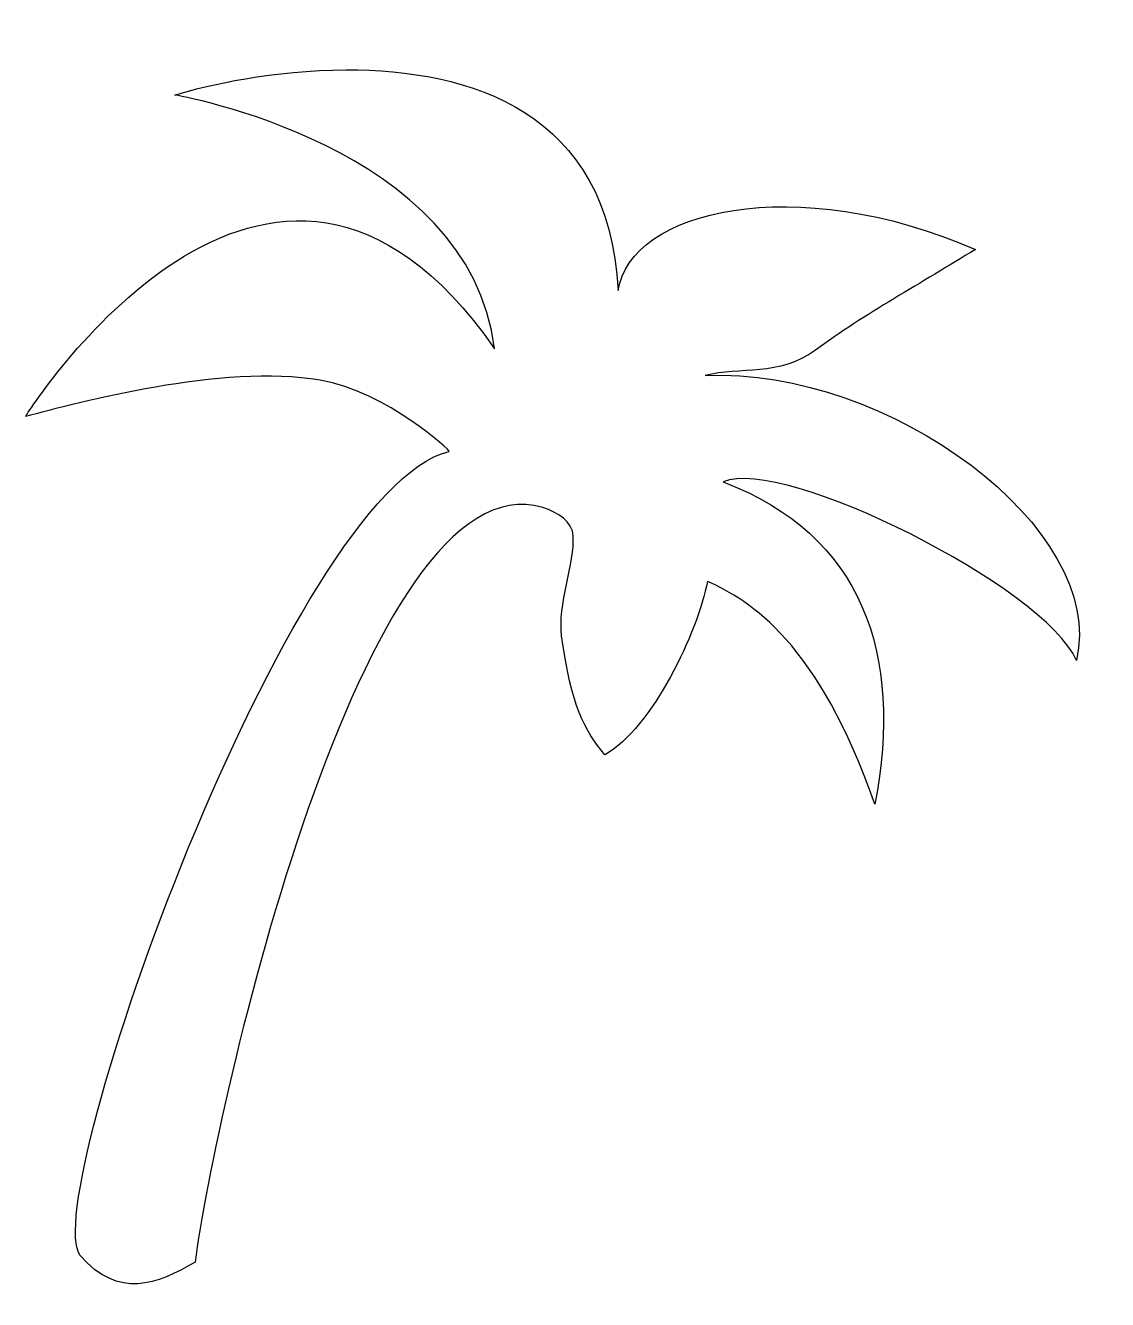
# Model space of a CAD drawing. Header units: centimetres. Extents: x -8.5 to 9.3, y -10.3 to 10.7.
import ezdxf

# ---------------------------------------------------------------- set-up
doc = ezdxf.new("R2010")
doc.units = ezdxf.units.CM
doc.header["$MEASUREMENT"] = 0
doc.layers.add('Layer 1', color=7, linetype='Continuous')

msp = doc.modelspace()

# ---------------------------------------------------------------- linework, layer by layer
at = {"layer": 'Layer 1'}
msp.add_open_spline([(-3.24166, 9.92529), (-4.42456, 9.92023), (-5.52067, 9.68017), (-6.05511, 9.51289), (-6.05511, 9.51289), (-6.05511, 9.51289), (-1.20714, 8.69019), (-0.80385, 5.34349), (-0.80385, 5.34349), (-4.48781, 10.655), (-8.50612, 4.23126), (-8.50612, 4.23126), (-8.50612, 4.23126), (-7.66833, 4.45104), (-5.26931, 5.10338), (-3.66735, 4.82819), (-3.66735, 4.82819), (-2.57132, 4.63991), (-1.50287, 3.64622), (-1.549, 3.65875), (-1.549, 3.65875), (-4.16101, 3.01611), (-8.31063, -8.60876), (-7.60601, -9.55281), (-7.60601, -9.55281), (-6.97771, -10.27473), (-6.34873, -10.02846), (-5.72034, -9.66224), (-5.72034, -9.66224), (-5.40931, -7.19858), (-2.98204, 3.61076), (-0.01185, 2.73818), (-0.01185, 2.73818), (-0.01143, 2.73805), (-0.01101, 2.73831), (-0.01058, 2.73818), (-0.01058, 2.73818), (0.23948, 2.65258), (0.47604, 2.50246), (0.48886, 2.27307), (0.48886, 2.27307), (0.51332, 1.83608), (0.23121, 1.12188), (0.29784, 0.62586), (0.29784, 0.62586), (0.45226, -0.52516), (0.67765, -0.9255), (1.00542, -1.32707), (1.00542, -1.32707), (1.78823, -0.88705), (2.53721, 0.6994), (2.69214, 1.52197), (2.69214, 1.52197), (3.39356, 1.21482), (4.52109, 0.5034), (5.44094, -2.13876), (5.44094, -2.13876), (5.92182, 0.33717), (5.22833, 2.29014), (2.95176, 3.15733), (2.95176, 3.15733), (3.93765, 3.58344), (8.22874, 1.42718), (8.75251, 0.22539), (8.75251, 0.22539), (9.26211, 2.39244), (5.65755, 5.04422), (2.65658, 4.90329), (2.65658, 4.90329), (3.23192, 5.05341), (3.86419, 4.87799), (4.46584, 5.32105), (4.46584, 5.32105), (5.27319, 5.91553), (6.21471, 6.42754), (7.09206, 6.97749), (7.09206, 6.97749), (4.14148, 8.26087), (1.41857, 7.62717), (1.22683, 6.2988), (1.22683, 6.2988), (1.07616, 9.24702), (-1.21174, 9.93385), (-3.24171, 9.92525), (-3.24171, 9.92525), (-3.24171, 9.92525), (-3.24166, 9.92529), (-3.24166, 9.92529)], degree=3, knots=[0, 0, 0, 0, 0.04347826, 0.04347826, 0.04347826, 0.04347826, 0.08695652, 0.08695652, 0.08695652, 0.08695652, 0.13043478, 0.13043478, 0.13043478, 0.13043478, 0.17391304, 0.17391304, 0.17391304, 0.17391304, 0.2173913, 0.2173913, 0.2173913, 0.2173913, 0.26086957, 0.26086957, 0.26086957, 0.26086957, 0.30434783, 0.30434783, 0.30434783, 0.30434783, 0.34782609, 0.34782609, 0.34782609, 0.34782609, 0.39130435, 0.39130435, 0.39130435, 0.39130435, 0.43478261, 0.43478261, 0.43478261, 0.43478261, 0.47826087, 0.47826087, 0.47826087, 0.47826087, 0.52173913, 0.52173913, 0.52173913, 0.52173913, 0.56521739, 0.56521739, 0.56521739, 0.56521739, 0.60869565, 0.60869565, 0.60869565, 0.60869565, 0.65217391, 0.65217391, 0.65217391, 0.65217391, 0.69565217, 0.69565217, 0.69565217, 0.69565217, 0.73913043, 0.73913043, 0.73913043, 0.73913043, 0.7826087, 0.7826087, 0.7826087, 0.7826087, 0.82608696, 0.82608696, 0.82608696, 0.82608696, 0.86956522, 0.86956522, 0.86956522, 0.86956522, 0.91304348, 0.91304348, 0.91304348, 0.91304348, 1, 1, 1, 1], dxfattribs=at)

doc.saveas('drawing.dxf')
